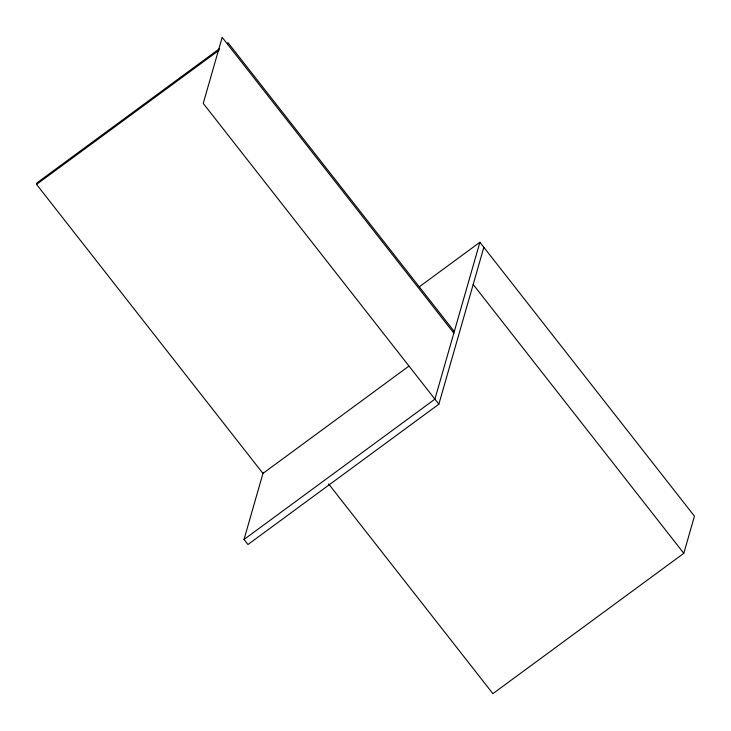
<?xml version="1.0" encoding="UTF-8"?>
<svg xmlns="http://www.w3.org/2000/svg" width="731" height="731" viewBox="0 0 731 731"><rect width="100%" height="100%" fill="white"/><g stroke="black" fill="none" stroke-linecap="round" stroke-linejoin="round"><path stroke-width="1.1" d="M408.876 366.149L262.95 473.423L36.55 184.395L36.998 182.851L219.629 48.593M227.451 44.07L227.889 42.526L454.298 331.545M483.84 247.316L438.856 404.188L247.964 544.513L244.017 539.469L263.206 472.555M328.621 483.94L492.895 693.646L683.796 553.321L694.45 516.168L479.892 242.272L434.908 399.144L244.017 539.469M36.55 184.395L219.19 50.147M419.32 286.799L479.892 242.272M473.185 284.469L683.796 553.321M453.85 333.098L222.178 37.354L203.245 103.4L438.856 404.188"/></g></svg>
